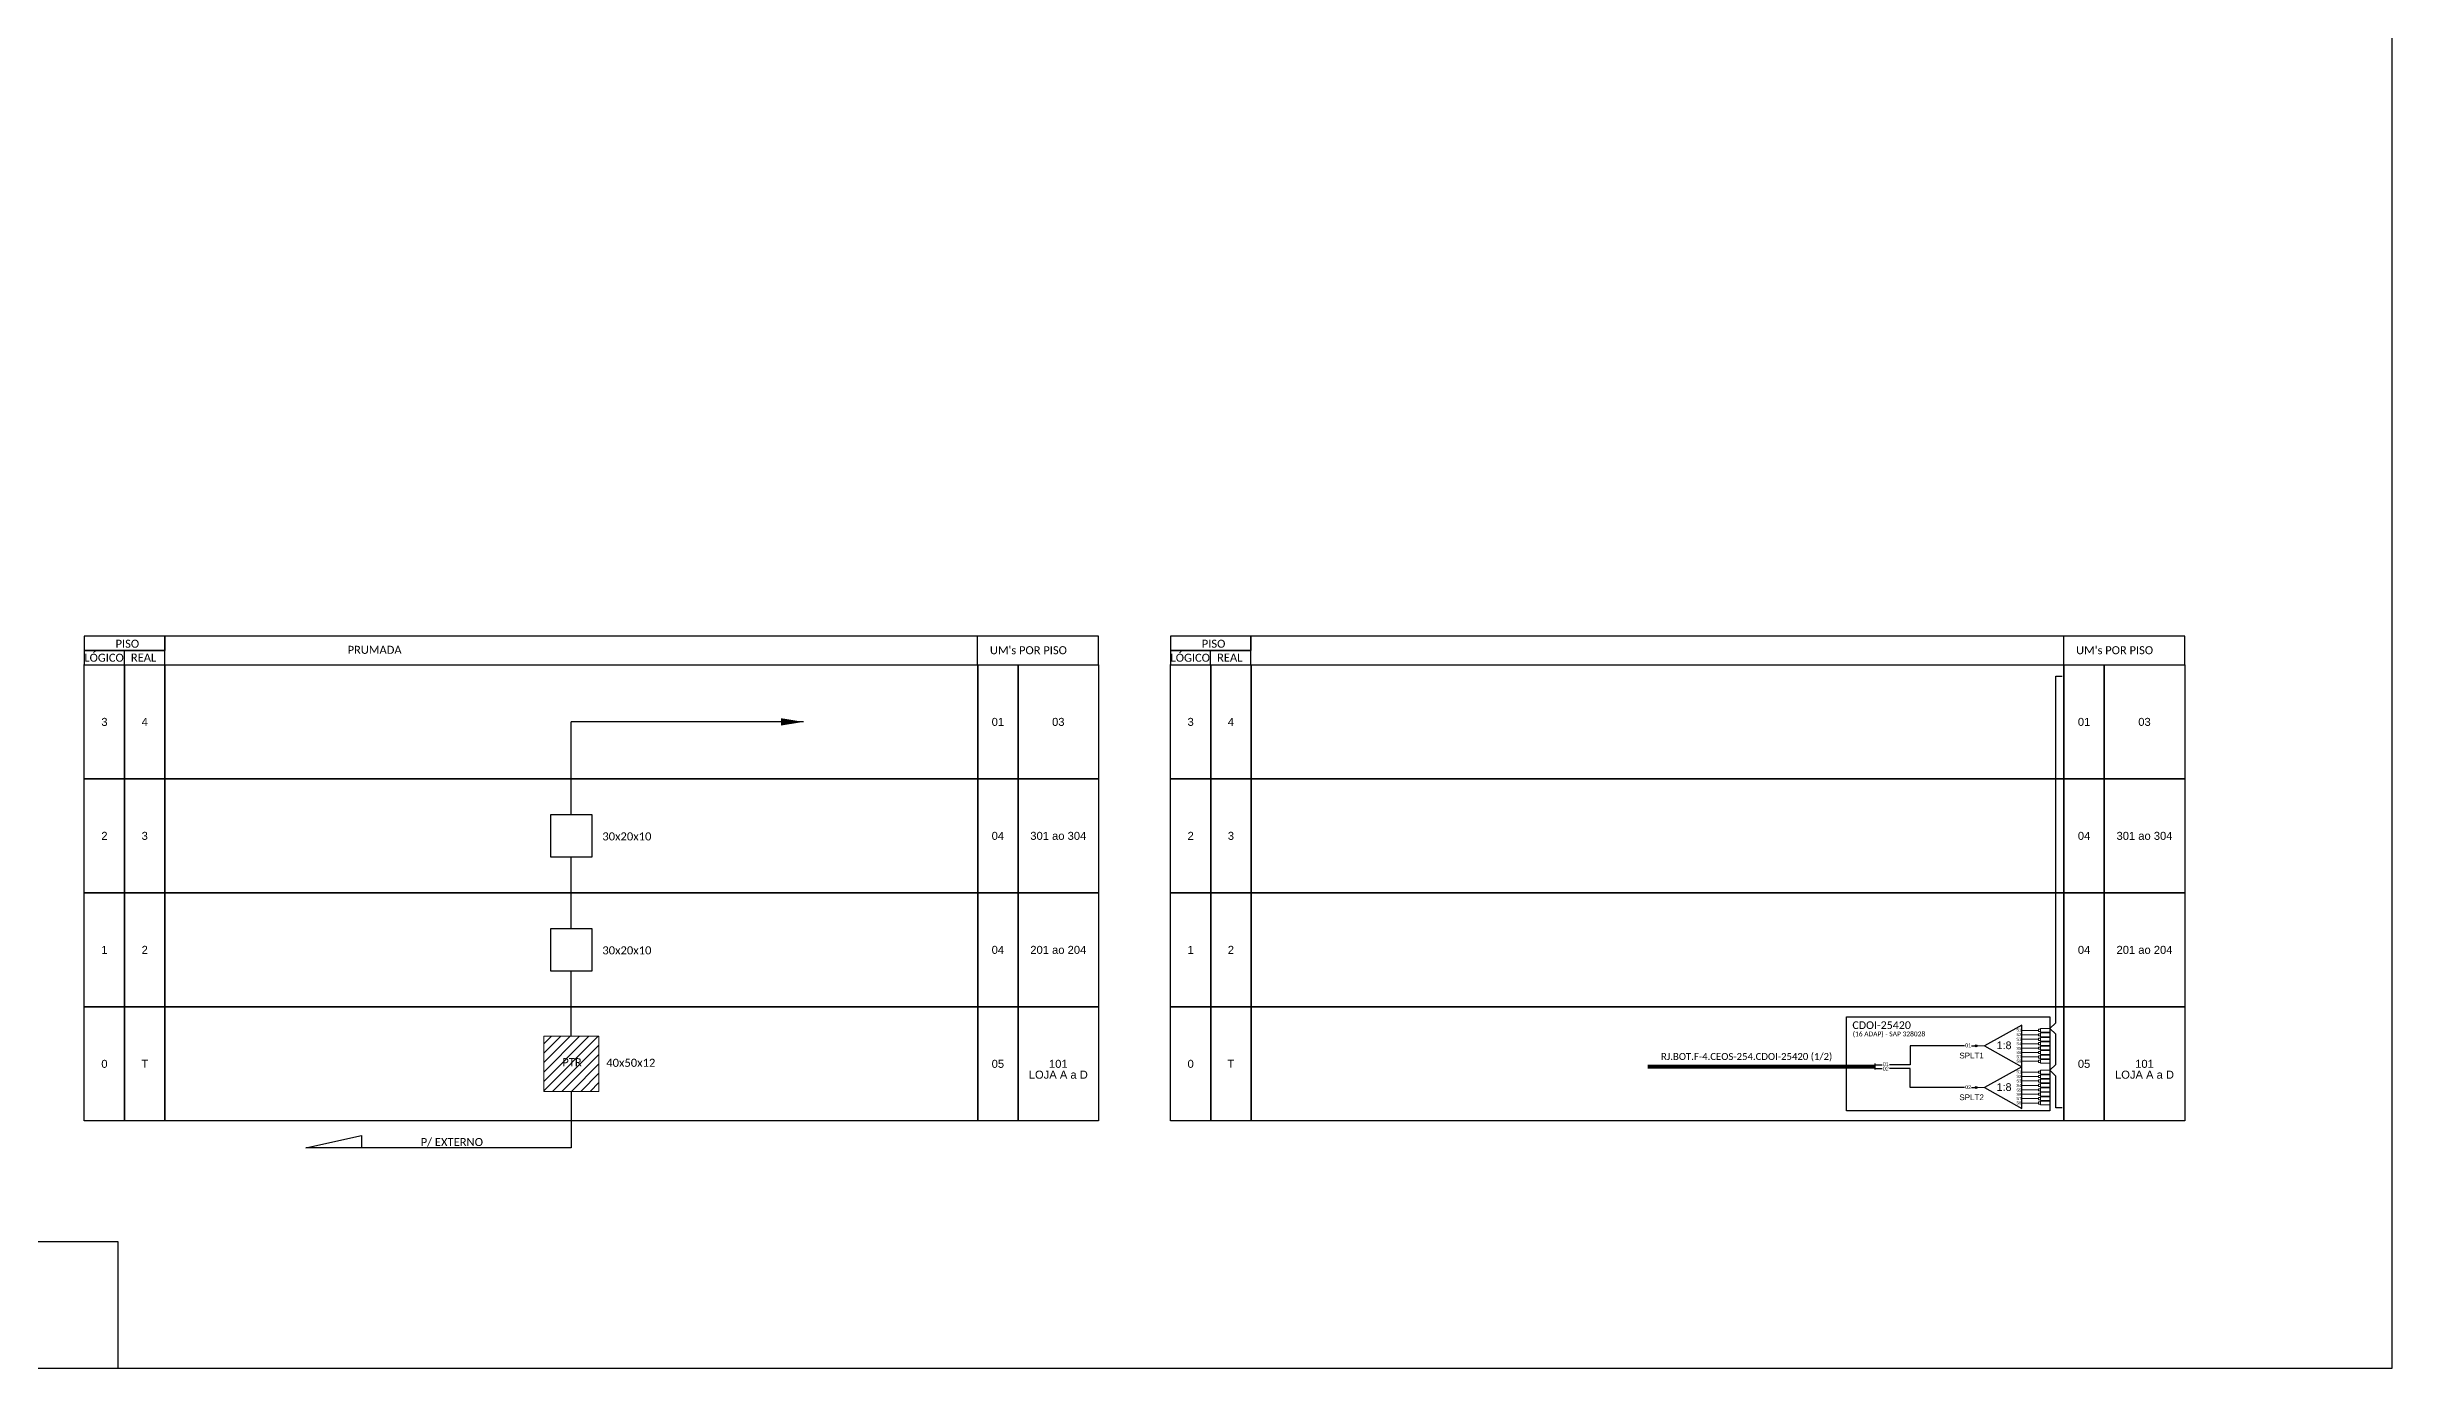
# Model space of a CAD drawing. Extents: x -89 to 749, y 705 to 1299.
# Drawn here: x 222 to 749, y 705 to 1002 of the extents above; entities that cross this region are included whole.
import ezdxf
from ezdxf.enums import TextEntityAlignment as Align

# ---------------------------------------------------------------- set-up
doc = ezdxf.new("R2010")
doc.units = 0
doc.styles.add('ARIAL', font='arial.ttf')
doc.styles.get("Standard").update_dxf_attribs({"font": 'arial.ttf'})
doc.styles.add('WMF-Calibri0', font='calibri.ttf')
doc.dimstyles.get("Standard").update_dxf_attribs({"dimtxt": 0.18, "dimasz": 0.18, "dimexe": 0.18, "dimexo": 0.0625, "dimgap": 0.09, "dimtad": 0, "dimtih": 1, "dimtoh": 1, "dimdec": 4, "dimzin": 0, "dimdsep": 46, "dimtxsty": 'Standard', "dimcen": 0.09, "dimadec": 0, "dimazin": 0, "dimtfac": 1, "dimtdec": 4, "dimtofl": 0, "dimtmove": 0, "dimatfit": 3, "dimfxl": 0, "dimtolj": 1, "dimtzin": 0, "dimarcsym": 0})

# ---------------------------------------------------------------- blocks, each defined once
blk = doc.blocks.new('SPLT_1-8_SC-APC')
at = {"color": 1}
blk.add_lwpolyline([(-7.37, -2.1), (-17.04, -7.55), (-7.37, -13), (-7.37, -2.1)], dxfattribs=at)
at = {"color": 3, "lineweight": 0}
for points in [[(-2.99, -3.51), (-7.37, -3.51)], [(-7.37, -4.66), (-2.99, -4.66)], [(-7.37, -5.82), (-2.99, -5.82)], [(-2.41, -3.02), (-2.41, -4)], [(-2.41, -3.02), (0, -3.02)], [(-2.41, -4), (0, -4)], [(-2.41, -4.17), (-2.41, -5.16)], [(-2.41, -4.17), (0, -4.17)], [(-2.41, -5.16), (0, -5.16)], [(-2.41, -5.32), (-2.41, -6.31)], [(-2.41, -5.32), (0, -5.32)], [(-7.37, -6.97), (-2.99, -6.97)], [(-7.37, -8.12), (-2.99, -8.12)], [(-7.37, -9.28), (-2.99, -9.28)], [(-7.37, -10.43), (-2.99, -10.43)], [(-7.37, -11.58), (-2.99, -11.58)], [(-2.41, -6.31), (0, -6.31)], [(-2.41, -6.48), (-2.41, -7.46)], [(-2.41, -6.48), (0, -6.48)], [(-2.41, -7.46), (0, -7.46)], [(-2.41, -7.63), (-2.41, -8.62)], [(-2.41, -7.63), (0, -7.63)], [(-2.41, -8.62), (0, -8.62)], [(-2.41, -8.78), (-2.41, -9.77)], [(-2.41, -8.78), (0, -8.78)], [(-2.41, -9.77), (0, -9.77)], [(-2.41, -9.94), (-2.41, -10.92)], [(-2.41, -9.94), (0, -9.94)], [(-2.41, -10.92), (0, -10.92)], [(-2.41, -11.09), (-2.41, -12.08)], [(-2.41, -11.09), (0, -11.09)], [(-2.41, -12.08), (0, -12.08)]]:
    blk.add_lwpolyline(points, dxfattribs=at)
for points in [[(-2.99, -3.22), (-2.41, -3.22), (-2.41, -3.8), (-2.99, -3.8)], [(-2.99, -4.38), (-2.41, -4.38), (-2.41, -4.95), (-2.99, -4.95)], [(-2.99, -5.53), (-2.41, -5.53), (-2.41, -6.1), (-2.99, -6.1)], [(-2.99, -6.68), (-2.41, -6.68), (-2.41, -7.26), (-2.99, -7.26)], [(-2.99, -7.84), (-2.41, -7.84), (-2.41, -8.41), (-2.99, -8.41)], [(-2.99, -8.99), (-2.41, -8.99), (-2.41, -9.56), (-2.99, -9.56)], [(-2.99, -10.14), (-2.41, -10.14), (-2.41, -10.72), (-2.99, -10.72)], [(-2.99, -11.3), (-2.41, -11.3), (-2.41, -11.87), (-2.99, -11.87)]]:
    blk.add_lwpolyline(points, close=True, dxfattribs=at)
at = {"color": 1, "lineweight": 0}
blk.add_lwpolyline([(-17.04, -7.55), (-19.26, -7.55)], dxfattribs=at)
at = {"color": 1, "style": 'ARIAL'}
for s, height, p in [('S1', 0.75, (-8.74, -3.78)), ('S2', 0.75, (-8.74, -4.97)), ('S3', 0.75, (-8.74, -6.18)), ('1:8', 2, (-13.91, -8.4)), ('S4', 0.75, (-8.74, -7.36)), ('S5', 0.75, (-8.74, -8.57)), ('S6', 0.75, (-8.74, -9.69)), ('S7', 0.75, (-8.74, -10.78)), ('S8', 0.75, (-8.74, -11.9))]:
    blk.add_text(s, height=height, dxfattribs=at).set_placement(p)

msp = doc.modelspace()

# ---------------------------------------------------------------- hatches: boundary and pattern name
h = msp.add_hatch()
h.set_pattern_fill('ANSI31', color=1, scale=0.469565)
h.set_pattern_definition([(45, (-114.8334, 2870.1504), (-1.054204, 1.054204), [])])
h.paths.add_polyline_path([(345.92, 779.6), (333.55, 779.6), (333.55, 767.23), (345.92, 767.23)])
h.paths.add_polyline_path([(337.25, 772.42), (342.58, 772.42), (342.58, 775.14), (337.25, 775.14)], flags=24)
h = msp.add_hatch(color=3)
h.dxf.hatch_style = 1
edge = h.paths.add_edge_path()
edge.add_arc((655.7, 777.45), 0.221, 0, 360)
h = msp.add_hatch(color=3)
h.dxf.hatch_style = 1
edge = h.paths.add_edge_path()
edge.add_arc((655.7, 768.07), 0.221, 0, 360)

# ---------------------------------------------------------------- linework, layer by layer
at = {"color": 3}
msp.add_line((632.92, 773.22), (634.53, 773.22), dxfattribs=at)
at = {"color": 2}
for p, q in [((640.85, 772.35), (636.19, 772.35)), ((640.85, 768.07), (640.85, 772.35)), ((653.04, 768.07), (640.85, 768.07))]:
    msp.add_line(p, q, dxfattribs=at)
for points in [[(-89.32, 705.02), (749.25, 705.02), (749.25, 1299.02), (-89.32, 1299.02), (-89.32, 705.02)], [(239.23, 863.11), (239.23, 866.32)], [(248.29, 863.11), (458.32, 863.11), (458.32, 869.54), (248.29, 869.54), (248.29, 869.54), (248.29, 866.32)], [(431.12, 863.11), (431.12, 869.54)], [(483.53, 863.11), (483.53, 866.32)], [(492.59, 863.11), (702.61, 863.11), (702.61, 869.54), (492.59, 869.54), (492.59, 869.54), (492.59, 866.32)], [(675.42, 863.11), (675.42, 869.54)]]:
    msp.add_lwpolyline(points)
for points in [[(230.17, 866.32), (248.29, 866.32), (248.29, 869.54), (230.17, 869.54)], [(230.17, 863.11), (248.29, 863.11), (248.29, 866.32), (230.17, 866.32)], [(474.47, 866.32), (492.59, 866.32), (492.59, 869.54), (474.47, 869.54)], [(474.47, 863.11), (492.59, 863.11), (492.59, 866.32), (474.47, 866.32)], [(230.2, 863.11), (239.26, 863.11), (239.26, 837.48), (230.2, 837.48)], [(239.26, 863.11), (248.32, 863.11), (248.32, 837.48), (239.26, 837.48)], [(248.32, 863.11), (431.15, 863.11), (431.15, 837.48), (248.32, 837.48)], [(431.15, 863.11), (440.2, 863.11), (440.2, 837.48), (431.15, 837.48)], [(440.2, 863.11), (458.32, 863.11), (458.32, 837.48), (440.2, 837.48)], [(474.5, 863.11), (483.56, 863.11), (483.56, 837.48), (474.5, 837.48)], [(483.56, 863.11), (492.61, 863.11), (492.61, 837.48), (483.56, 837.48)], [(492.61, 863.11), (675.44, 863.11), (675.44, 837.48), (492.61, 837.48)], [(675.44, 863.11), (684.5, 863.11), (684.5, 837.48), (675.44, 837.48)], [(684.5, 863.11), (702.61, 863.11), (702.61, 837.48), (684.5, 837.48)], [(230.2, 837.48), (239.26, 837.48), (239.26, 811.85), (230.2, 811.85)], [(239.26, 837.48), (248.32, 837.48), (248.32, 811.85), (239.26, 811.85)], [(248.32, 837.48), (431.15, 837.48), (431.15, 811.85), (248.32, 811.85)], [(431.15, 837.48), (440.2, 837.48), (440.2, 811.85), (431.15, 811.85)], [(440.2, 837.48), (458.32, 837.48), (458.32, 811.85), (440.2, 811.85)], [(474.5, 837.48), (483.56, 837.48), (483.56, 811.85), (474.5, 811.85)], [(483.56, 837.48), (492.61, 837.48), (492.61, 811.85), (483.56, 811.85)], [(492.61, 837.48), (675.44, 837.48), (675.44, 811.85), (492.61, 811.85)], [(675.44, 837.48), (684.5, 837.48), (684.5, 811.85), (675.44, 811.85)], [(684.5, 837.48), (702.61, 837.48), (702.61, 811.85), (684.5, 811.85)], [(335.03, 819.97), (344.43, 819.97), (344.43, 829.36), (335.03, 829.36)], [(230.2, 811.85), (239.26, 811.85), (239.26, 786.23), (230.2, 786.23)], [(239.26, 811.85), (248.32, 811.85), (248.32, 786.23), (239.26, 786.23)], [(248.32, 811.85), (431.15, 811.85), (431.15, 786.23), (248.32, 786.23)], [(431.15, 811.85), (440.2, 811.85), (440.2, 786.23), (431.15, 786.23)], [(440.2, 811.85), (458.32, 811.85), (458.32, 786.23), (440.2, 786.23)], [(474.5, 811.85), (483.56, 811.85), (483.56, 786.23), (474.5, 786.23)], [(483.56, 811.85), (492.61, 811.85), (492.61, 786.23), (483.56, 786.23)], [(492.61, 811.85), (675.44, 811.85), (675.44, 786.23), (492.61, 786.23)], [(675.44, 811.85), (684.5, 811.85), (684.5, 786.23), (675.44, 786.23)], [(684.5, 811.85), (702.61, 811.85), (702.61, 786.23), (684.5, 786.23)], [(335.03, 794.35), (344.43, 794.35), (344.43, 803.74), (335.03, 803.74)], [(230.2, 786.23), (239.26, 786.23), (239.26, 760.6), (230.2, 760.6)], [(239.26, 786.23), (248.32, 786.23), (248.32, 760.6), (239.26, 760.6)], [(248.32, 786.23), (431.15, 786.23), (431.15, 760.6), (248.32, 760.6)], [(431.15, 786.23), (440.2, 786.23), (440.2, 760.6), (431.15, 760.6)], [(440.2, 786.23), (458.32, 786.23), (458.32, 760.6), (440.2, 760.6)], [(474.5, 786.23), (483.56, 786.23), (483.56, 760.6), (474.5, 760.6)], [(483.56, 786.23), (492.61, 786.23), (492.61, 760.6), (483.56, 760.6)], [(492.61, 786.23), (675.44, 786.23), (675.44, 760.6), (492.61, 760.6)], [(675.44, 786.23), (684.5, 786.23), (684.5, 760.6), (675.44, 760.6)], [(684.5, 786.23), (702.61, 786.23), (702.61, 760.6), (684.5, 760.6)]]:
    msp.add_lwpolyline(points, close=True)
at = {"color": 3}
for points in [[(675.06, 763.54), (673.63, 763.54), (673.63, 770.67), (672.28, 771.97), (673.63, 773.26), (673.63, 780.05), (672.28, 781.35), (673.63, 782.65), (673.63, 860.59), (675.06, 860.59)], [(653.04, 777.45), (640.85, 777.45), (640.85, 773.22), (636.18, 773.22)], [(654.67, 777.45), (655.7, 777.45)]]:
    msp.add_lwpolyline(points, dxfattribs=at)
at = {"color": 3, "ltscale": 0.5}
for points in [[(339.73, 829.36), (339.73, 850.29)], [(339.73, 803.74), (339.73, 819.97)], [(339.73, 779.6), (339.73, 794.35)], [(339.73, 767.23), (339.73, 754.54), (280.02, 754.54), (292.54, 757.28), (292.54, 754.54)]]:
    msp.add_lwpolyline(points, dxfattribs=at)
at = {"color": 1}
msp.add_lwpolyline([(626.54, 784), (672.28, 784), (672.28, 762.83), (626.54, 762.83)], close=True, dxfattribs=at)
at = {"color": 1, "lineweight": 0}
msp.add_lwpolyline([(333.55, 779.6), (345.92, 779.6), (345.92, 767.23), (333.55, 767.23)], close=True, dxfattribs=at)
at = {"color": 1, "const_width": 0.861}
msp.add_lwpolyline([(581.8, 772.79), (632.92, 772.79)], dxfattribs=at)
at = {"color": 1}
msp.add_lwpolyline([(632.92, 773.46), (632.92, 772.11)], dxfattribs=at)
at = {"color": 2}
for points in [[(632.92, 772.35), (634.53, 772.35)], [(654.67, 768.07), (655.7, 768.07)]]:
    msp.add_lwpolyline(points, dxfattribs=at)
at = {"color": 7}
msp.add_lwpolyline([(-89.24, 733.5), (237.71, 733.5), (237.71, 705.02)], dxfattribs=at)
at = {"color": 3}
for centre in [(655.7, 777.45), (655.7, 768.07)]:
    msp.add_circle(centre, 0.221, dxfattribs=at)
for p in [(230.2, 863.11), (474.5, 863.11), (230.2, 837.48), (474.5, 837.48), (230.2, 811.85), (474.5, 811.85), (230.2, 786.23), (474.5, 786.23)]:
    msp.add_point(p)

# ---------------------------------------------------------------- block references
at = {"color": 3, "xscale": 0.8608695652173914, "yscale": 0.8608695652173914, "zscale": 0.8608695652173914}
for p in [(672.28, 783.95), (672.28, 774.57)]:
    msp.add_blockref('SPLT_1-8_SC-APC', p, dxfattribs=at)

# ---------------------------------------------------------------- texts
at = {"style": 'WMF-Calibri0'}
for s, height, p in [('  LÓGICO', 1.8, (228.94, 863.81)), ('     PISO', 1.8, (234.06, 866.96)), ('    REAL', 1.8, (238.14, 863.85)), ('PRUMADA', 1.8, (289.42, 865.59)), ("UM's POR PISO", 1.8, (433.88, 865.5)), ('  LÓGICO', 1.8, (473.23, 863.81)), ('     PISO', 1.8, (478.36, 866.96)), ('    REAL', 1.8, (482.44, 863.85)), ("UM's POR PISO", 1.8, (678.18, 865.5)), ('30x20x10', 1.813, (346.71, 823.64)), ('30x20x10', 1.813, (346.71, 798.02)), ('PTR', 1.813, (337.7, 772.88)), ('40x50x12', 1.813, (347.59, 772.75)), ('P/ EXTERNO', 1.813, (305.85, 754.93))]:
    msp.add_text(s, height=height, dxfattribs=at).set_placement(p)
at = {"style": 'ARIAL'}
for s, height, p in [('3', 1.8, (234.73, 850.29)), ('4', 1.8, (243.79, 850.29)), ('01', 1.8, (435.67, 850.29)), ('03', 1.8, (449.26, 850.29)), ('3', 1.8, (479.03, 850.29)), ('4', 1.8, (488.09, 850.29)), ('01', 1.8, (679.97, 850.29)), ('03', 1.8, (693.56, 850.29)), ('2', 1.8, (234.73, 824.67)), ('3', 1.8, (243.79, 824.67)), ('04', 1.8, (435.67, 824.67)), ('301 ao 304', 1.8, (449.26, 824.67)), ('2', 1.8, (479.03, 824.67)), ('3', 1.8, (488.09, 824.67)), ('04', 1.8, (679.97, 824.67)), ('301 ao 304', 1.8, (693.56, 824.67)), ('1', 1.8, (234.73, 799.04)), ('2', 1.8, (243.79, 799.04)), ('04', 1.8, (435.67, 799.04)), ('201 ao 204', 1.8, (449.26, 799.04)), ('1', 1.8, (479.03, 799.04)), ('2', 1.8, (488.09, 799.04)), ('04', 1.8, (679.97, 799.04)), ('201 ao 204', 1.8, (693.56, 799.04)), ('01', 0.861, (653.9, 777.56)), ('0', 1.8, (234.73, 773.42)), ('T', 1.8, (243.79, 773.42)), ('05', 1.8, (435.67, 773.42)), ('LOJA A a D', 1.8, (449.26, 770.98)), ('101', 1.8, (449.26, 773.42)), ('0', 1.8, (479.03, 773.42)), ('T', 1.8, (488.09, 773.42)), ('02', 0.861, (635.37, 772.33)), ('01', 0.861, (635.4, 773.35)), ('05', 1.8, (679.97, 773.42)), ('LOJA A a D', 1.8, (693.56, 770.98)), ('101', 1.8, (693.56, 773.42)), ('02', 0.861, (653.9, 768.18))]:
    msp.add_text(s, height=height, dxfattribs=at).set_placement(p, align=Align.MIDDLE_CENTER)
at = {"color": 1, "style": 'WMF-Calibri0'}
msp.add_text('CDOI-25420', height=1.722, dxfattribs=at).set_placement((627.86, 781.25))
msp.add_text('(16 ADAP) - SAP 328028', height=1.0761, dxfattribs=at).set_placement((636.09, 779.6), align=Align.CENTER)
msp.add_text('RJ.BOT.F-4.CEOS-254.CDOI-25420 (1/2)', height=1.5496, dxfattribs=at).set_placement((604.08, 775.07, 1.72), align=Align.MIDDLE_CENTER)
at = {"style": 'ARIAL'}
for s, p in [('SPLT1', (654.68, 774.63)), ('SPLT2', (654.68, 765.25))]:
    msp.add_text(s, height=1.291, dxfattribs=at).set_placement(p, align=Align.CENTER)

# ---------------------------------------------------------------- leaders
at = {"color": 3, "ltscale": 0.5}
msp.add_leader([(391.93, 850.29), (339.73, 850.29)], dimstyle='Standard', override={"dimasz": 5}, dxfattribs=at)

doc.saveas('drawing.dxf')
